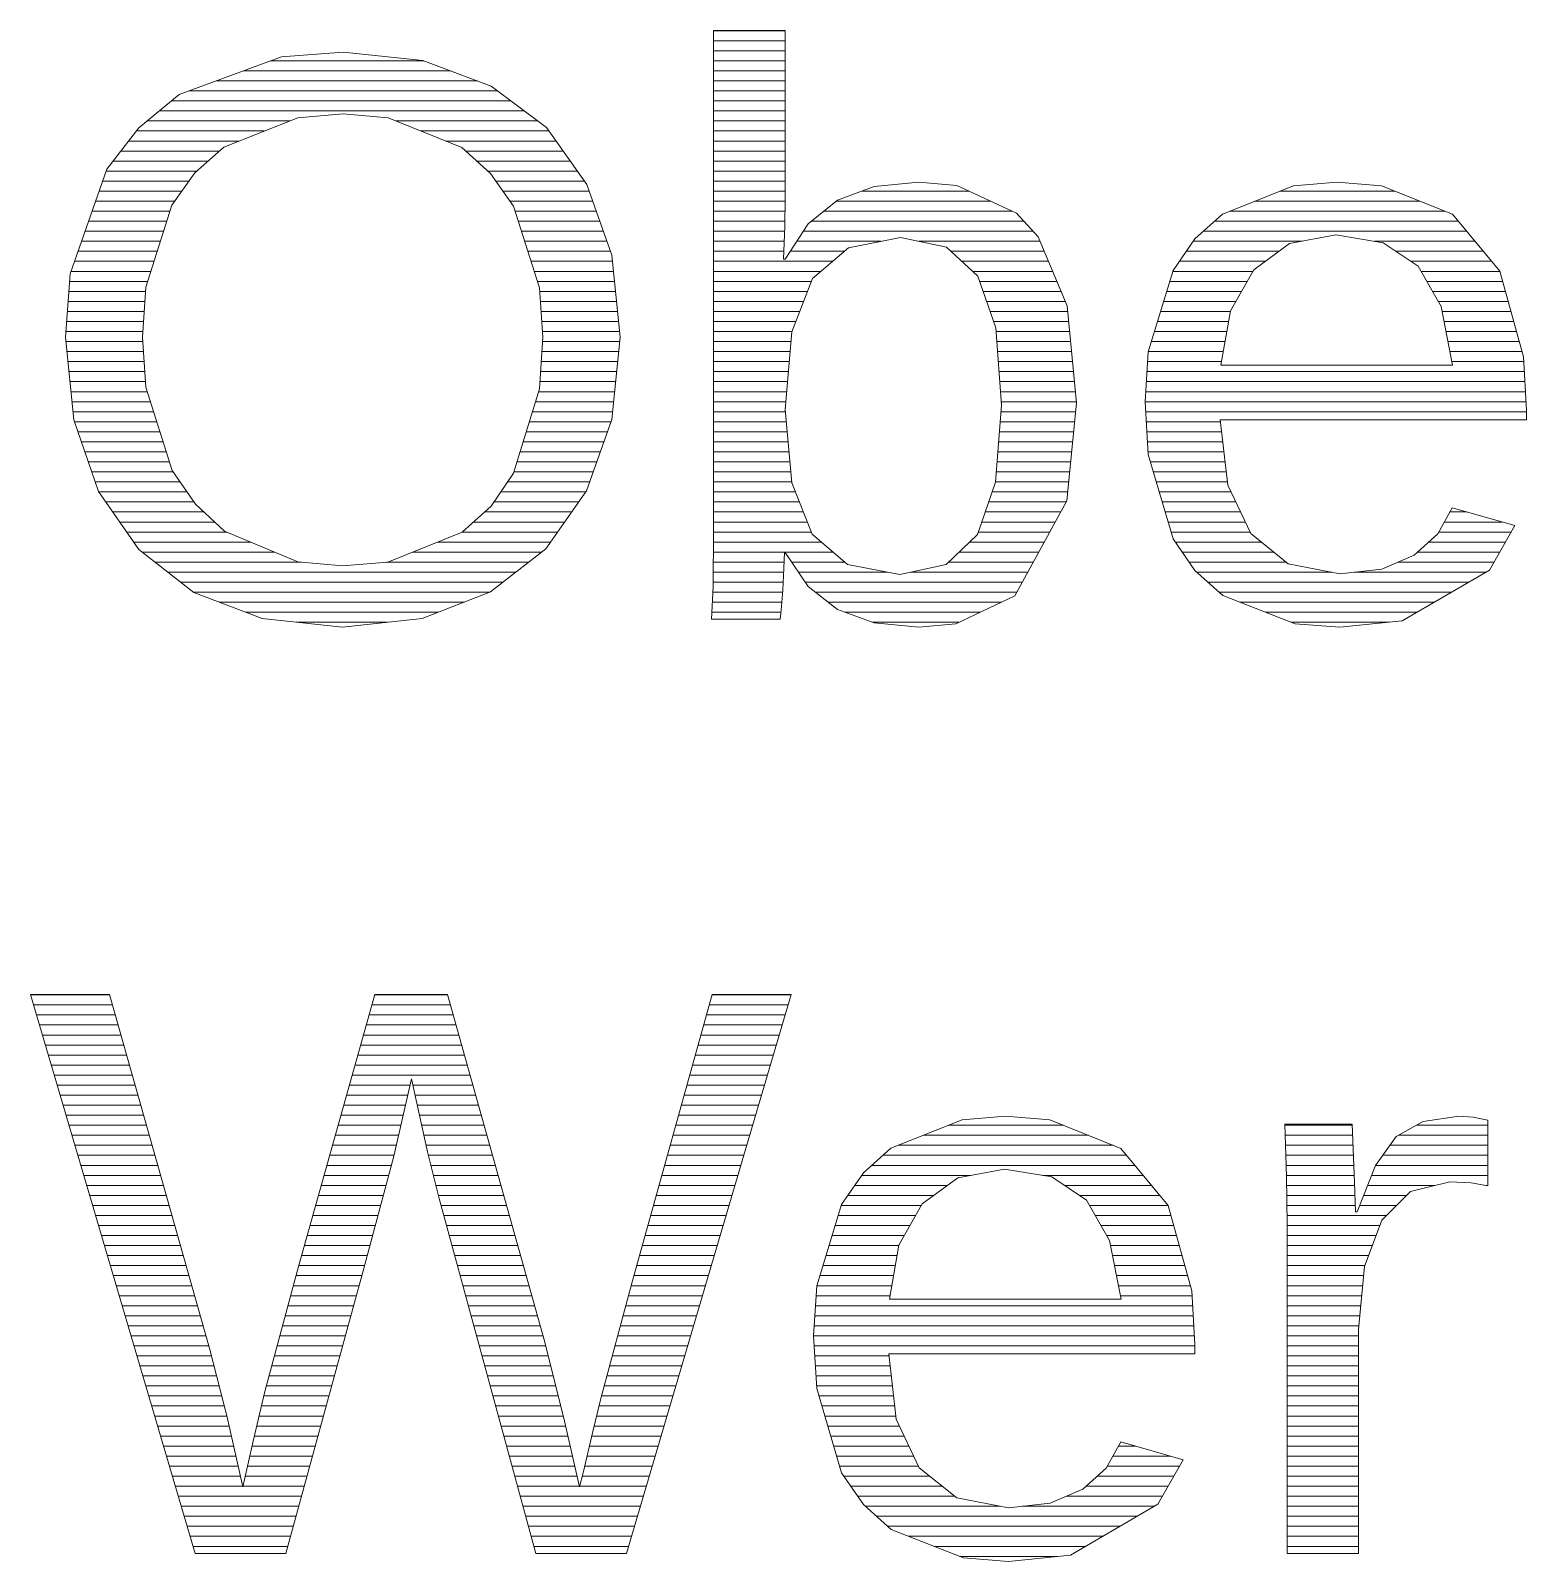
# Model space of a CAD drawing. Header units: millimetres. Extents: x 20 to 410, y 10 to 287.
# Drawn here: x 110.02 to 118.97, y 24.61 to 33.77 of the extents above; entities that cross this region are included whole.
import ezdxf

# ---------------------------------------------------------------- set-up
doc = ezdxf.new("R2010")
doc.units = ezdxf.units.MM
doc.layers.add('TEXT', color=7, linetype='Continuous', lineweight=13)

msp = doc.modelspace()

# ---------------------------------------------------------------- linework, layer by layer
at = {"layer": 'TEXT', "lineweight": 13}
for p, q in [((114.1084, 33.7721), (114.536, 33.7721)), ((114.1084, 33.7121), (114.536, 33.7121)), ((114.1084, 33.6521), (114.536, 33.6521)), ((111.2948, 33.5321), (112.5327, 33.5321)), ((111.4569, 33.5921), (112.3722, 33.5921)), ((114.1084, 33.5921), (114.536, 33.5921)), ((114.1084, 33.5321), (114.536, 33.5321)), ((111.1327, 33.4721), (112.6932, 33.4721)), ((114.1084, 33.4721), (114.536, 33.4721)), ((110.8644, 33.3521), (112.8949, 33.3521)), ((110.9706, 33.4121), (112.8151, 33.4121)), ((114.1084, 33.4121), (114.536, 33.4121)), ((114.1084, 33.3521), (114.536, 33.3521)), ((110.7914, 33.2921), (112.9748, 33.2921)), ((114.1084, 33.2921), (114.536, 33.2921)), ((110.654, 33.1721), (111.4196, 33.1721)), ((110.7184, 33.2321), (111.5713, 33.2321)), ((112.2087, 33.2321), (113.0546, 33.2321)), ((112.3572, 33.1721), (113.1221, 33.1721)), ((114.1084, 33.2321), (114.536, 33.2321)), ((114.1084, 33.1721), (114.536, 33.1721)), ((110.6075, 33.1121), (111.268, 33.1121)), ((112.5057, 33.1121), (113.1648, 33.1121)), ((114.1084, 33.1121), (114.536, 33.1121)), ((110.5145, 32.9921), (111.0822, 32.9921)), ((110.561, 33.0521), (111.1498, 33.0521)), ((112.6252, 33.0521), (113.2075, 33.0521)), ((112.6914, 32.9921), (113.2502, 32.9921)), ((114.1084, 33.0521), (114.536, 33.0521)), ((114.1084, 32.9921), (114.536, 32.9921)), ((110.473, 32.9321), (111.0147, 32.9321)), ((112.7577, 32.9321), (113.2929, 32.9321)), ((114.1084, 32.9321), (114.536, 32.9321)), ((110.431, 32.8121), (110.9254, 32.8121)), ((110.452, 32.8721), (110.968, 32.8721)), ((112.8057, 32.8721), (113.3356, 32.8721)), ((112.8479, 32.8121), (113.3642, 32.8121)), ((114.1084, 32.8721), (114.536, 32.8721)), ((114.1084, 32.8121), (114.536, 32.8121)), ((114.9962, 32.8121), (115.6356, 32.8121)), ((117.4973, 32.8121), (118.1854, 32.8121)), ((110.41, 32.7521), (110.8829, 32.7521)), ((112.89, 32.7521), (113.3854, 32.7521)), ((114.1084, 32.7521), (114.5358, 32.7521)), ((114.8422, 32.7521), (115.7664, 32.7521)), ((117.347, 32.7521), (118.3348, 32.7521)), ((110.368, 32.6321), (110.8357, 32.6321)), ((110.389, 32.6921), (110.8547, 32.6921)), ((112.9203, 32.6921), (113.4065, 32.6921)), ((112.9394, 32.6321), (113.4277, 32.6321)), ((114.1084, 32.6921), (114.5349, 32.6921)), ((114.1084, 32.6321), (114.534, 32.6321)), ((114.6924, 32.6321), (115.9656, 32.6321)), ((114.7673, 32.6921), (115.8972, 32.6921)), ((117.106, 32.6321), (118.5641, 32.6321)), ((117.1966, 32.6921), (118.4841, 32.6921)), ((110.347, 32.5721), (110.8166, 32.5721)), ((112.9585, 32.5721), (113.4488, 32.5721)), ((114.1084, 32.5721), (114.5325, 32.5721)), ((114.6445, 32.5721), (116.0201, 32.5721)), ((117.0394, 32.5721), (118.6139, 32.5721)), ((110.3049, 32.4521), (110.7785, 32.4521)), ((110.3259, 32.5121), (110.7975, 32.5121)), ((112.9776, 32.5121), (113.47, 32.5121)), ((112.9967, 32.4521), (113.4911, 32.4521)), ((114.1084, 32.5121), (114.5302, 32.5121)), ((114.1084, 32.4521), (114.5279, 32.4521)), ((114.5663, 32.4521), (114.8897, 32.4521)), ((114.6054, 32.5121), (115.1086, 32.5121)), ((115.3372, 32.5121), (116.062, 32.5121)), ((115.5294, 32.4521), (116.0871, 32.4521)), ((116.9373, 32.4521), (117.4914, 32.4521)), ((116.9788, 32.5121), (117.6304, 32.5121)), ((118.0623, 32.5121), (118.6637, 32.5121)), ((118.1921, 32.4521), (118.7134, 32.4521)), ((110.2839, 32.3921), (110.7594, 32.3921)), ((113.0159, 32.3921), (113.5028, 32.3921)), ((114.1084, 32.3921), (114.8204, 32.3921)), ((115.5936, 32.3921), (116.1122, 32.3921)), ((116.8957, 32.3921), (117.4093, 32.3921)), ((118.2816, 32.3921), (118.7632, 32.3921)), ((110.2543, 32.2721), (110.7212, 32.2721)), ((110.2629, 32.3321), (110.7403, 32.3321)), ((113.035, 32.3321), (113.5089, 32.3321)), ((113.0541, 32.2721), (113.5149, 32.2721)), ((114.1084, 32.3321), (114.7511, 32.3321)), ((114.1084, 32.2721), (114.6945, 32.2721)), ((115.6579, 32.3321), (116.1372, 32.3321)), ((115.6997, 32.2721), (116.1623, 32.2721)), ((116.8382, 32.2721), (117.3008, 32.2721)), ((116.8565, 32.3321), (117.3348, 32.3321)), ((118.3419, 32.3321), (118.8127, 32.3321)), ((118.376, 32.2721), (118.8293, 32.2721)), ((110.25, 32.2121), (110.7084, 32.2121)), ((113.0679, 32.2121), (113.521, 32.2121)), ((114.1084, 32.2121), (114.6712, 32.2121)), ((115.7205, 32.2121), (116.1874, 32.2121)), ((116.8199, 32.2121), (117.2667, 32.2121)), ((118.4101, 32.2121), (118.8459, 32.2121)), ((110.2413, 32.0921), (110.7005, 32.0921)), ((110.2457, 32.1521), (110.7045, 32.1521)), ((113.0719, 32.1521), (113.527, 32.1521)), ((113.0758, 32.0921), (113.5331, 32.0921)), ((114.1084, 32.1521), (114.648, 32.1521)), ((114.1084, 32.0921), (114.6248, 32.0921)), ((115.7413, 32.1521), (116.2125, 32.1521)), ((115.7621, 32.0921), (116.2267, 32.0921)), ((116.7833, 32.0921), (117.1999, 32.0921)), ((116.8016, 32.1521), (117.2327, 32.1521)), ((118.4442, 32.1521), (118.8625, 32.1521)), ((118.467, 32.0921), (118.8791, 32.0921)), ((110.2326, 31.9721), (110.6927, 31.9721)), ((110.237, 32.0321), (110.6966, 32.0321)), ((113.0798, 32.0321), (113.5391, 32.0321)), ((113.0838, 31.9721), (113.5451, 31.9721)), ((114.1084, 32.0321), (114.6015, 32.0321)), ((114.1084, 31.9721), (114.5783, 31.9721)), ((115.7829, 32.0321), (116.2326, 32.0321)), ((115.7978, 31.9721), (116.2386, 31.9721)), ((116.7466, 31.9721), (117.1791, 31.9721)), ((116.7649, 32.0321), (117.1895, 32.0321)), ((118.4789, 32.0321), (118.8957, 32.0321)), ((118.4908, 31.9721), (118.9123, 31.9721)), ((110.2327, 31.9121), (110.6921, 31.9121)), ((113.0844, 31.9121), (113.546, 31.9121)), ((114.1084, 31.9121), (114.5721, 31.9121)), ((115.8024, 31.9121), (116.2445, 31.9121)), ((116.7283, 31.9121), (117.1687, 31.9121)), ((118.5026, 31.9121), (118.9288, 31.9121)), ((110.2387, 31.8521), (110.6961, 31.8521)), ((110.2446, 31.7921), (110.7001, 31.7921)), ((113.0769, 31.7921), (113.5338, 31.7921)), ((113.0807, 31.8521), (113.5399, 31.8521)), ((114.1084, 31.8521), (114.5668, 31.8521)), ((114.1084, 31.7921), (114.5615, 31.7921)), ((115.8071, 31.8521), (116.2504, 31.8521)), ((115.8117, 31.7921), (116.2564, 31.7921)), ((116.7058, 31.7921), (117.1479, 31.7921)), ((116.71, 31.8521), (117.1583, 31.8521)), ((118.5145, 31.8521), (118.9454, 31.8521)), ((118.5264, 31.7921), (118.9557, 31.7921)), ((110.2506, 31.7321), (110.7041, 31.7321)), ((113.0731, 31.7321), (113.5277, 31.7321)), ((114.1084, 31.7321), (114.5562, 31.7321)), ((115.8164, 31.7321), (116.2623, 31.7321)), ((116.7021, 31.7321), (118.959, 31.7321)), ((110.2566, 31.6721), (110.7081, 31.6721)), ((110.2625, 31.6121), (110.7189, 31.6121)), ((113.0612, 31.6121), (113.5155, 31.6121)), ((113.0693, 31.6721), (113.5216, 31.6721)), ((114.1084, 31.6721), (114.5508, 31.6721)), ((114.1084, 31.6121), (114.5455, 31.6121)), ((115.821, 31.6721), (116.2682, 31.6721)), ((115.8256, 31.6121), (116.2741, 31.6121)), ((116.6947, 31.6121), (118.9656, 31.6121)), ((116.6984, 31.6721), (118.9623, 31.6721)), ((110.2685, 31.5521), (110.7379, 31.5521)), ((113.0428, 31.5521), (113.5093, 31.5521)), ((114.1084, 31.5521), (114.5402, 31.5521)), ((115.8303, 31.5521), (116.2801, 31.5521)), ((116.6909, 31.5521), (118.969, 31.5521)), ((110.2745, 31.4921), (110.757, 31.4921)), ((110.2833, 31.4321), (110.776, 31.4321)), ((113.006, 31.4321), (113.4938, 31.4321)), ((113.0244, 31.4921), (113.5032, 31.4921)), ((114.1084, 31.4921), (114.5373, 31.4921)), ((114.1084, 31.4321), (114.5428, 31.4321)), ((115.8241, 31.4321), (116.2693, 31.4321)), ((115.8287, 31.4921), (116.2753, 31.4921)), ((116.6944, 31.4921), (118.9718, 31.4921)), ((116.6979, 31.4321), (117.1411, 31.4321)), ((110.304, 31.3721), (110.7951, 31.3721)), ((112.9876, 31.3721), (113.4726, 31.3721)), ((114.1084, 31.3721), (114.5482, 31.3721)), ((115.8194, 31.3721), (116.2633, 31.3721)), ((116.7015, 31.3721), (117.1481, 31.3721)), ((110.3246, 31.3121), (110.8141, 31.3121)), ((110.3453, 31.2521), (110.8332, 31.2521)), ((112.9508, 31.2521), (113.4304, 31.2521)), ((112.9692, 31.3121), (113.4515, 31.3121)), ((114.1084, 31.3121), (114.5537, 31.3121)), ((114.1084, 31.2521), (114.5592, 31.2521)), ((115.8101, 31.2521), (116.2512, 31.2521)), ((115.8147, 31.3121), (116.2572, 31.3121)), ((116.705, 31.3121), (117.1551, 31.3121)), ((116.7086, 31.2521), (117.1621, 31.2521)), ((110.366, 31.1921), (110.8522, 31.1921)), ((112.9324, 31.1921), (113.4092, 31.1921)), ((114.1084, 31.1921), (114.5647, 31.1921)), ((115.8054, 31.1921), (116.2452, 31.1921)), ((116.7226, 31.1921), (117.1691, 31.1921)), ((110.3867, 31.1321), (110.8743, 31.1321)), ((110.4074, 31.0721), (110.9157, 31.0721)), ((112.8755, 31.0721), (113.3669, 31.0721)), ((112.914, 31.1321), (113.3881, 31.1321)), ((114.1084, 31.1321), (114.5702, 31.1321)), ((114.1084, 31.0721), (114.5757, 31.0721)), ((115.7961, 31.0721), (116.2331, 31.0721)), ((115.8008, 31.1321), (116.2392, 31.1321)), ((116.7403, 31.1321), (117.1761, 31.1321)), ((116.758, 31.0721), (117.1831, 31.0721)), ((110.4293, 31.0121), (110.9571, 31.0121)), ((112.8343, 31.0121), (113.3435, 31.0121)), ((114.1084, 31.0121), (114.5976, 31.0121)), ((115.7761, 31.0121), (116.2271, 31.0121)), ((116.7757, 31.0121), (117.2046, 31.0121)), ((110.4708, 30.9521), (110.9986, 30.9521)), ((110.5124, 30.8921), (111.0584, 30.8921)), ((112.7372, 30.8921), (113.2593, 30.8921)), ((112.7931, 30.9521), (113.3014, 30.9521)), ((114.1084, 30.9521), (114.6211, 30.9521)), ((114.1084, 30.8921), (114.6447, 30.8921)), ((115.7349, 30.8921), (116.1857, 30.8921)), ((115.7555, 30.9521), (116.2185, 30.9521)), ((116.7934, 30.9521), (117.2328, 30.9521)), ((116.8111, 30.8921), (117.2611, 30.8921)), ((118.5145, 30.8921), (118.6153, 30.8921)), ((110.554, 30.8321), (111.123, 30.8321)), ((112.6712, 30.8321), (113.2172, 30.8321)), ((114.1084, 30.8321), (114.6683, 30.8321)), ((115.7142, 30.8321), (116.1528, 30.8321)), ((116.8288, 30.8321), (117.2893, 30.8321)), ((118.4813, 30.8321), (118.8266, 30.8321)), ((110.5955, 30.7721), (111.1955, 30.7721)), ((110.6371, 30.7121), (111.3385, 30.7121)), ((112.4569, 30.7121), (113.133, 30.7121)), ((112.6052, 30.7721), (113.1751, 30.7721)), ((114.1077, 30.7121), (114.752, 30.7121)), ((114.1083, 30.7721), (114.6918, 30.7721)), ((115.6414, 30.7121), (116.0872, 30.7121)), ((115.6936, 30.7721), (116.12, 30.7721)), ((116.8465, 30.7721), (117.3176, 30.7721)), ((116.872, 30.7121), (117.3852, 30.7121)), ((118.3877, 30.7121), (118.8466, 30.7121)), ((118.4481, 30.7721), (118.8808, 30.7721)), ((110.6875, 30.6521), (111.4815, 30.6521)), ((112.3074, 30.6521), (113.0801, 30.6521)), ((114.1071, 30.6521), (114.8224, 30.6521)), ((115.5782, 30.6521), (116.0544, 30.6521)), ((116.913, 30.6521), (117.4602, 30.6521)), ((118.3209, 30.6521), (118.8124, 30.6521)), ((110.7648, 30.5921), (111.6377, 30.5921)), ((110.8421, 30.5321), (112.9255, 30.5321)), ((112.1512, 30.5921), (113.0028, 30.5921)), ((114.1059, 30.5321), (114.5277, 30.5321)), ((114.1065, 30.5921), (114.53, 30.5921)), ((114.5749, 30.5921), (114.8929, 30.5921)), ((114.616, 30.5321), (115.149, 30.5321)), ((115.2873, 30.5321), (115.9888, 30.5321)), ((115.5151, 30.5921), (116.0216, 30.5921)), ((116.9541, 30.5921), (117.5352, 30.5921)), ((116.9992, 30.5321), (117.8073, 30.5321)), ((117.9409, 30.5321), (118.7299, 30.5321)), ((118.203, 30.5921), (118.7782, 30.5921)), ((110.9193, 30.4721), (112.8482, 30.4721)), ((114.1052, 30.4721), (114.5243, 30.4721)), ((114.6572, 30.4721), (115.9559, 30.4721)), ((117.0662, 30.4721), (118.6267, 30.4721)), ((110.9966, 30.4121), (112.7694, 30.4121)), ((111.1518, 30.3521), (112.6144, 30.3521)), ((114.1001, 30.3521), (114.5167, 30.3521)), ((114.1032, 30.4121), (114.5208, 30.4121)), ((114.7181, 30.4121), (115.9231, 30.4121)), ((114.7942, 30.3521), (115.8294, 30.3521)), ((117.1332, 30.4121), (118.5235, 30.4121)), ((117.2592, 30.3521), (118.4203, 30.3521)), ((111.3084, 30.2921), (112.4594, 30.2921)), ((111.6112, 30.2321), (112.1576, 30.2321)), ((114.0969, 30.2921), (114.5119, 30.2921)), ((114.8934, 30.2921), (115.7029, 30.2921)), ((115.0587, 30.2321), (115.5763, 30.2321)), ((117.4125, 30.2921), (118.317, 30.2921)), ((117.5657, 30.2321), (118.1492, 30.2321)), ((110.0219, 28.0021), (110.4943, 28.0021)), ((110.0396, 27.9421), (110.5113, 27.9421)), ((112.0645, 27.9421), (112.5337, 27.9421)), ((112.0813, 28.0021), (112.517, 28.0021)), ((114.082, 27.9421), (114.5534, 27.9421)), ((114.0987, 28.0021), (114.5711, 28.0021)), ((110.0572, 27.8821), (110.5282, 27.8821)), ((112.0476, 27.8821), (112.5505, 27.8821)), ((114.0653, 27.8821), (114.5357, 27.8821)), ((110.0749, 27.8221), (110.5452, 27.8221)), ((110.0926, 27.7621), (110.5622, 27.7621)), ((112.014, 27.7621), (112.584, 27.7621)), ((112.0308, 27.8221), (112.5672, 27.8221)), ((114.032, 27.7621), (114.5004, 27.7621)), ((114.0487, 27.8221), (114.5181, 27.8221)), ((110.1103, 27.7021), (110.5792, 27.7021)), ((111.9971, 27.7021), (112.6007, 27.7021)), ((114.0153, 27.7021), (114.4827, 27.7021)), ((110.1279, 27.6421), (110.5961, 27.6421)), ((110.1456, 27.5821), (110.6131, 27.5821)), ((111.9634, 27.5821), (112.6342, 27.5821)), ((111.9803, 27.6421), (112.6175, 27.6421)), ((113.9819, 27.5821), (114.4474, 27.5821)), ((113.9986, 27.6421), (114.465, 27.6421)), ((110.1633, 27.5221), (110.6301, 27.5221)), ((111.9466, 27.5221), (112.651, 27.5221)), ((113.9653, 27.5221), (114.4297, 27.5221)), ((110.181, 27.4621), (110.647, 27.4621)), ((110.1986, 27.4021), (110.664, 27.4021)), ((111.9129, 27.4021), (112.2781, 27.4021)), ((111.9298, 27.4621), (112.2916, 27.4621)), ((112.3081, 27.4621), (112.6677, 27.4621)), ((112.3213, 27.4021), (112.6845, 27.4021)), ((113.9319, 27.4021), (114.3943, 27.4021)), ((113.9486, 27.4621), (114.412, 27.4621)), ((110.2163, 27.3421), (110.681, 27.3421)), ((111.8961, 27.3421), (112.2646, 27.3421)), ((112.3345, 27.3421), (112.7013, 27.3421)), ((113.9152, 27.3421), (114.3767, 27.3421)), ((110.234, 27.2821), (110.6979, 27.2821)), ((110.2517, 27.2221), (110.7149, 27.2221)), ((111.8624, 27.2221), (112.2374, 27.2221)), ((111.8792, 27.2821), (112.2511, 27.2821)), ((112.3478, 27.2821), (112.718, 27.2821)), ((112.361, 27.2221), (112.7348, 27.2221)), ((113.8819, 27.2221), (114.3413, 27.2221)), ((113.8986, 27.2821), (114.359, 27.2821)), ((115.5134, 27.2221), (116.2015, 27.2221)), ((117.5266, 27.2221), (117.9299, 27.2221)), ((118.3124, 27.2221), (118.7416, 27.2221)), ((110.2693, 27.1621), (110.7319, 27.1621)), ((111.8455, 27.1621), (112.2236, 27.1621)), ((112.3742, 27.1621), (112.7515, 27.1621)), ((113.8652, 27.1621), (114.3237, 27.1621)), ((115.363, 27.1621), (116.3508, 27.1621)), ((117.5286, 27.1621), (117.9324, 27.1621)), ((118.2069, 27.1621), (118.7416, 27.1621)), ((110.287, 27.1021), (110.7488, 27.1021)), ((110.3047, 27.0421), (110.7658, 27.0421)), ((111.8119, 27.0421), (112.196, 27.0421)), ((111.8287, 27.1021), (112.2098, 27.1021)), ((112.3875, 27.1021), (112.7683, 27.1021)), ((112.4013, 27.0421), (112.785, 27.0421)), ((113.8319, 27.0421), (114.2883, 27.0421)), ((113.8485, 27.1021), (114.306, 27.1021)), ((115.122, 27.0421), (116.5801, 27.0421)), ((115.2127, 27.1021), (116.5002, 27.1021)), ((117.5307, 27.1021), (117.9348, 27.1021)), ((117.5328, 27.0421), (117.9373, 27.0421)), ((118.1121, 27.0421), (118.7416, 27.0421)), ((118.1555, 27.1021), (118.7416, 27.1021)), ((110.3224, 26.9821), (110.7828, 26.9821)), ((111.795, 26.9821), (112.1802, 26.9821)), ((112.4165, 26.9821), (112.8018, 26.9821)), ((113.8152, 26.9821), (114.2706, 26.9821)), ((115.0555, 26.9821), (116.6299, 26.9821)), ((117.5349, 26.9821), (117.9397, 26.9821)), ((118.0687, 26.9821), (118.7416, 26.9821)), ((110.34, 26.9221), (110.7997, 26.9221)), ((110.3577, 26.8621), (110.8167, 26.8621)), ((111.7613, 26.8621), (112.1482, 26.8621)), ((111.7782, 26.9221), (112.1642, 26.9221)), ((112.4316, 26.9221), (112.8185, 26.9221)), ((112.4467, 26.8621), (112.8353, 26.8621)), ((113.7818, 26.8621), (114.2353, 26.8621)), ((113.7985, 26.9221), (114.253, 26.9221)), ((114.9533, 26.8621), (115.5075, 26.8621)), ((114.9948, 26.9221), (115.6465, 26.9221)), ((116.0783, 26.9221), (116.6797, 26.9221)), ((116.2081, 26.8621), (116.7295, 26.8621)), ((117.5369, 26.9221), (117.9422, 26.9221)), ((117.5379, 26.8621), (117.9444, 26.8621)), ((118.021, 26.8621), (118.4246, 26.8621)), ((118.0447, 26.9221), (118.7416, 26.9221)), ((118.7319, 26.8621), (118.7416, 26.8621)), ((110.3754, 26.8021), (110.8337, 26.8021)), ((111.7445, 26.8021), (112.1322, 26.8021)), ((112.4618, 26.8021), (112.852, 26.8021)), ((113.7651, 26.8021), (114.2176, 26.8021)), ((114.9118, 26.8021), (115.4253, 26.8021)), ((116.2977, 26.8021), (116.7793, 26.8021)), ((117.5386, 26.8021), (117.946, 26.8021)), ((117.9973, 26.8021), (118.2548, 26.8021)), ((110.3931, 26.7421), (110.8506, 26.7421)), ((110.4107, 26.6821), (110.8676, 26.6821)), ((111.7108, 26.6821), (112.1002, 26.6821)), ((111.7277, 26.7421), (112.1162, 26.7421)), ((112.4778, 26.7421), (112.8688, 26.7421)), ((112.4941, 26.6821), (112.8855, 26.6821)), ((113.7318, 26.6821), (114.1823, 26.6821)), ((113.7485, 26.7421), (114.1999, 26.7421)), ((114.8543, 26.6821), (115.3168, 26.6821)), ((114.8726, 26.7421), (115.3509, 26.7421)), ((116.358, 26.7421), (116.8287, 26.7421)), ((116.3921, 26.6821), (116.8453, 26.6821)), ((117.5394, 26.7421), (117.9476, 26.7421)), ((117.5401, 26.6821), (118.135, 26.6821)), ((117.9736, 26.7421), (118.1949, 26.7421)), ((110.4284, 26.6221), (110.8846, 26.6221)), ((111.694, 26.6221), (112.0842, 26.6221)), ((112.5105, 26.6221), (112.9023, 26.6221)), ((113.7151, 26.6221), (114.1646, 26.6221)), ((114.836, 26.6221), (115.2828, 26.6221)), ((116.4262, 26.6221), (116.8619, 26.6221)), ((117.5408, 26.6221), (118.0952, 26.6221)), ((110.4461, 26.5621), (110.9015, 26.5621)), ((110.4638, 26.5021), (110.9185, 26.5021)), ((111.6603, 26.5021), (112.0522, 26.5021)), ((111.6771, 26.5621), (112.0682, 26.5621)), ((112.5268, 26.5621), (112.919, 26.5621)), ((112.5432, 26.5021), (112.9358, 26.5021)), ((113.6818, 26.5021), (114.1292, 26.5021)), ((113.6984, 26.5621), (114.1469, 26.5621)), ((114.7993, 26.5021), (115.216, 26.5021)), ((114.8176, 26.5621), (115.2487, 26.5621)), ((116.4603, 26.5621), (116.8785, 26.5621)), ((116.4831, 26.5021), (116.8951, 26.5021)), ((117.5408, 26.5621), (118.0726, 26.5621)), ((117.5408, 26.5021), (118.05, 26.5021)), ((110.4814, 26.4421), (110.9355, 26.4421)), ((111.6435, 26.4421), (112.0363, 26.4421)), ((112.5595, 26.4421), (112.9525, 26.4421)), ((113.6651, 26.4421), (114.1116, 26.4421)), ((114.781, 26.4421), (115.2056, 26.4421)), ((116.495, 26.4421), (116.9117, 26.4421)), ((117.5408, 26.4421), (118.0274, 26.4421)), ((110.4991, 26.3821), (110.9525, 26.3821)), ((110.5168, 26.3221), (110.9694, 26.3221)), ((111.6103, 26.3221), (112.004, 26.3221)), ((111.6266, 26.3821), (112.0203, 26.3821)), ((112.5759, 26.3821), (112.9693, 26.3821)), ((112.5922, 26.3221), (112.986, 26.3221)), ((113.6317, 26.3221), (114.0762, 26.3221)), ((113.6484, 26.3821), (114.0939, 26.3821)), ((114.7444, 26.3221), (115.1848, 26.3221)), ((114.7627, 26.3821), (115.1952, 26.3821)), ((116.5068, 26.3821), (116.9283, 26.3821)), ((116.5187, 26.3221), (116.9449, 26.3221)), ((117.5408, 26.3821), (118.0048, 26.3821)), ((117.5408, 26.3221), (117.9976, 26.3221)), ((110.5345, 26.2621), (110.9864, 26.2621)), ((110.5521, 26.2021), (111.0034, 26.2021)), ((111.5779, 26.2021), (111.9711, 26.2021)), ((111.5941, 26.2621), (111.9876, 26.2621)), ((112.6085, 26.2621), (113.0028, 26.2621)), ((112.6249, 26.2021), (113.0195, 26.2021)), ((113.5989, 26.2021), (114.0409, 26.2021)), ((113.6152, 26.2621), (114.0585, 26.2621)), ((114.7219, 26.2021), (115.164, 26.2021)), ((114.726, 26.2621), (115.1744, 26.2621)), ((116.5306, 26.2621), (116.9615, 26.2621)), ((116.5424, 26.2021), (116.9717, 26.2021)), ((117.5408, 26.2621), (117.992, 26.2621)), ((117.5408, 26.2021), (117.9865, 26.2021)), ((110.5698, 26.1421), (111.0203, 26.1421)), ((111.5616, 26.1421), (111.9546, 26.1421)), ((112.6412, 26.1421), (113.0363, 26.1421)), ((113.5827, 26.1421), (114.0232, 26.1421)), ((114.7182, 26.1421), (116.9751, 26.1421)), ((117.5408, 26.1421), (117.9809, 26.1421)), ((110.5875, 26.0821), (111.0373, 26.0821)), ((110.6052, 26.0221), (111.0543, 26.0221)), ((111.5292, 26.0221), (111.9217, 26.0221)), ((111.5454, 26.0821), (111.9382, 26.0821)), ((112.6576, 26.0821), (113.053, 26.0821)), ((112.6739, 26.0221), (113.0698, 26.0221)), ((113.5502, 26.0221), (113.9878, 26.0221)), ((113.5665, 26.0821), (114.0055, 26.0821)), ((114.7107, 26.0221), (116.9817, 26.0221)), ((114.7144, 26.0821), (116.9784, 26.0821)), ((117.5408, 26.0821), (117.9754, 26.0821)), ((117.5408, 26.0221), (117.9698, 26.0221)), ((110.6228, 25.9621), (111.0712, 25.9621)), ((111.5129, 25.9621), (111.9053, 25.9621)), ((112.6903, 25.9621), (113.0865, 25.9621)), ((113.534, 25.9621), (113.9702, 25.9621)), ((114.707, 25.9621), (116.985, 25.9621)), ((117.5408, 25.9621), (117.9677, 25.9621)), ((110.6405, 25.9021), (111.0882, 25.9021)), ((110.6582, 25.8421), (111.104, 25.8421)), ((111.4805, 25.8421), (111.8723, 25.8421)), ((111.4967, 25.9021), (111.8888, 25.9021)), ((112.7066, 25.9021), (113.1027, 25.9021)), ((112.723, 25.8421), (113.1178, 25.8421)), ((113.5015, 25.8421), (113.9348, 25.8421)), ((113.5178, 25.9021), (113.9525, 25.9021)), ((114.7104, 25.9021), (116.9878, 25.9021)), ((114.714, 25.8421), (115.1572, 25.8421)), ((117.5408, 25.9021), (117.9677, 25.9021)), ((117.5408, 25.8421), (117.9677, 25.8421)), ((110.6758, 25.7821), (111.1192, 25.7821)), ((111.4642, 25.7821), (111.8559, 25.7821)), ((112.7393, 25.7821), (113.1329, 25.7821)), ((113.4853, 25.7821), (113.9171, 25.7821)), ((114.7175, 25.7821), (115.1642, 25.7821)), ((117.5408, 25.7821), (117.9677, 25.7821)), ((110.6935, 25.7221), (111.1344, 25.7221)), ((110.7112, 25.6621), (111.1496, 25.6621)), ((111.4318, 25.6621), (111.8229, 25.6621)), ((111.448, 25.7221), (111.8394, 25.7221)), ((112.7557, 25.7221), (113.148, 25.7221)), ((112.772, 25.6621), (113.1632, 25.6621)), ((113.4528, 25.6621), (113.8818, 25.6621)), ((113.4691, 25.7221), (113.8995, 25.7221)), ((114.7211, 25.7221), (115.1712, 25.7221)), ((114.7246, 25.6621), (115.1782, 25.6621)), ((117.5408, 25.7221), (117.9677, 25.7221)), ((117.5408, 25.6621), (117.9677, 25.6621)), ((110.7289, 25.6021), (111.1647, 25.6021)), ((111.4164, 25.6021), (111.8065, 25.6021)), ((112.7884, 25.6021), (113.1783, 25.6021)), ((113.4366, 25.6021), (113.8641, 25.6021)), ((114.7387, 25.6021), (115.1852, 25.6021)), ((117.5408, 25.6021), (117.9677, 25.6021)), ((110.7465, 25.5421), (111.1799, 25.5421)), ((110.7642, 25.4821), (111.1951, 25.4821)), ((111.3881, 25.4821), (111.7736, 25.4821)), ((111.4023, 25.5421), (111.79, 25.5421)), ((112.8047, 25.5421), (113.1934, 25.5421)), ((112.821, 25.4821), (113.2085, 25.4821)), ((113.4078, 25.4821), (113.8288, 25.4821)), ((113.4219, 25.5421), (113.8464, 25.5421)), ((114.7564, 25.5421), (115.1922, 25.5421)), ((114.7741, 25.4821), (115.1992, 25.4821)), ((117.5408, 25.5421), (117.9677, 25.5421)), ((117.5408, 25.4821), (117.9677, 25.4821)), ((110.7819, 25.4221), (111.2089, 25.4221)), ((111.3739, 25.4221), (111.7571, 25.4221)), ((112.8374, 25.4221), (113.2229, 25.4221)), ((113.3937, 25.4221), (113.8111, 25.4221)), ((114.7918, 25.4221), (115.2206, 25.4221)), ((117.5408, 25.4221), (117.9677, 25.4221)), ((110.7996, 25.3621), (111.2225, 25.3621)), ((110.8172, 25.3021), (111.2361, 25.3021)), ((111.3459, 25.3021), (111.7242, 25.3021)), ((111.3597, 25.3621), (111.7406, 25.3621)), ((112.8537, 25.3621), (113.2367, 25.3621)), ((112.8701, 25.3021), (113.2505, 25.3021)), ((113.3655, 25.3021), (113.7757, 25.3021)), ((113.3796, 25.3621), (113.7934, 25.3621)), ((114.8095, 25.3621), (115.2489, 25.3621)), ((114.8272, 25.3021), (115.2771, 25.3021)), ((116.5306, 25.3021), (116.6314, 25.3021)), ((117.5408, 25.3621), (117.9677, 25.3621)), ((117.5408, 25.3021), (117.9677, 25.3021)), ((110.8349, 25.2421), (111.2497, 25.2421)), ((111.3324, 25.2421), (111.7077, 25.2421)), ((112.8864, 25.2421), (113.2642, 25.2421)), ((113.3513, 25.2421), (113.7581, 25.2421)), ((114.8449, 25.2421), (115.3054, 25.2421)), ((116.4974, 25.2421), (116.8427, 25.2421)), ((117.5408, 25.2421), (117.9677, 25.2421)), ((110.8526, 25.1821), (111.2633, 25.1821)), ((110.8703, 25.1221), (111.2769, 25.1221)), ((111.3055, 25.1221), (111.6748, 25.1221)), ((111.3189, 25.1821), (111.6912, 25.1821)), ((112.9028, 25.1821), (113.278, 25.1821)), ((112.9191, 25.1221), (113.2918, 25.1221)), ((113.3226, 25.1221), (113.7227, 25.1221)), ((113.3372, 25.1821), (113.7404, 25.1821)), ((114.8626, 25.1821), (115.3337, 25.1821)), ((114.888, 25.1221), (115.4013, 25.1221)), ((116.4037, 25.1221), (116.8626, 25.1221)), ((116.4642, 25.1821), (116.8968, 25.1821)), ((117.5408, 25.1821), (117.9677, 25.1821)), ((117.5408, 25.1221), (117.9677, 25.1221)), ((110.8879, 25.0621), (111.2905, 25.0621)), ((111.292, 25.0621), (111.6583, 25.0621)), ((112.9355, 25.0621), (113.3055, 25.0621)), ((113.3072, 25.0621), (113.7051, 25.0621)), ((114.9291, 25.0621), (115.4763, 25.0621)), ((116.337, 25.0621), (116.8284, 25.0621)), ((117.5408, 25.0621), (117.9677, 25.0621)), ((110.9056, 25.0021), (111.6418, 25.0021)), ((110.9233, 24.9421), (111.6254, 24.9421)), ((112.9518, 25.0021), (113.6874, 25.0021)), ((112.9682, 24.9421), (113.6697, 24.9421)), ((114.9701, 25.0021), (115.5513, 25.0021)), ((115.0153, 24.9421), (115.8233, 24.9421)), ((115.957, 24.9421), (116.746, 24.9421)), ((116.219, 25.0021), (116.7942, 25.0021)), ((117.5408, 25.0021), (117.9677, 25.0021)), ((117.5408, 24.9421), (117.9677, 24.9421)), ((110.941, 24.8821), (111.6089, 24.8821)), ((112.9845, 24.8821), (113.652, 24.8821)), ((115.0823, 24.8821), (116.6428, 24.8821)), ((117.5408, 24.8821), (117.9677, 24.8821)), ((110.9586, 24.8221), (111.5925, 24.8221)), ((110.9763, 24.7621), (111.576, 24.7621)), ((113.0009, 24.8221), (113.6344, 24.8221)), ((113.0172, 24.7621), (113.6167, 24.7621)), ((115.1493, 24.8221), (116.5395, 24.8221)), ((115.2752, 24.7621), (116.4363, 24.7621)), ((117.5408, 24.8221), (117.9677, 24.8221)), ((117.5408, 24.7621), (117.9677, 24.7621)), ((110.994, 24.7021), (111.5595, 24.7021)), ((113.0335, 24.7021), (113.599, 24.7021)), ((115.4285, 24.7021), (116.3331, 24.7021)), ((115.5818, 24.6421), (116.1653, 24.6421)), ((117.5408, 24.7021), (117.9677, 24.7021))]:
    msp.add_line(p, q, dxfattribs=at)
for points in [[(114.529, 30.5557), (114.5216, 30.4239), (114.5134, 30.3053), (114.5072, 30.25), (114.0947, 30.25), (114.105, 30.4465), (114.1084, 30.7794), (114.1084, 33.7728), (114.536, 33.7728), (114.536, 32.7687), (114.5336, 32.6008), (114.5262, 32.4056), (114.536, 32.4056), (114.6739, 32.6173), (114.8505, 32.7588), (115.0698, 32.8391), (115.3358, 32.8659), (115.5631, 32.8454), (115.9209, 32.6813), (116.0513, 32.5378), (116.2234, 32.1261), (116.2807, 31.5458), (116.2217, 30.9579), (115.9116, 30.3911), (115.5573, 30.2231), (115.3358, 30.2021), (115.0687, 30.2285), (114.8505, 30.3077), (114.675, 30.4462), (114.536, 30.6488), (114.5315, 30.6488), (114.529, 30.5557)], [(110.2793, 31.4436), (110.2301, 31.9377), (110.2576, 32.3169), (110.4771, 32.9439), (110.6692, 33.1917), (110.9102, 33.3898), (111.5217, 33.6161), (111.892, 33.6444), (112.3685, 33.5935), (112.7769, 33.4409), (113.1079, 33.1921), (113.3504, 32.8515), (113.4991, 32.4297), (113.5486, 31.9377), (113.4985, 31.4455), (113.3481, 31.0187), (113.1039, 30.6706), (112.7724, 30.4133), (112.3633, 30.2549), (111.8867, 30.2021), (111.4071, 30.2544), (110.998, 30.411), (110.6684, 30.667), (110.4269, 31.0156), (110.2793, 31.4436)], [(110.71, 32.2368), (110.6904, 31.9377), (110.7102, 31.6395), (110.8686, 31.1405), (111.0072, 30.9397), (111.1812, 30.7782), (111.621, 30.5936), (111.8867, 30.5705), (112.1596, 30.5928), (112.6043, 30.7713), (112.7762, 30.9275), (112.9117, 31.1248), (113.0667, 31.6299), (113.086, 31.9377), (113.0665, 32.2331), (112.9104, 32.723), (112.7739, 32.9175), (112.6017, 33.0734), (112.1608, 33.2515), (111.892, 33.2738), (111.6209, 33.2518), (111.1765, 33.0759), (111.0034, 32.9221), (110.8665, 32.729), (110.71, 32.2368)], [(118.9027, 30.8105), (118.7509, 30.5444), (118.2276, 30.2402), (117.856, 30.2021), (117.5882, 30.2234), (117.1545, 30.3931), (116.9886, 30.5417), (116.8583, 30.7321), (116.7095, 31.2368), (116.6909, 31.5511), (116.7095, 31.8505), (116.8583, 32.3381), (116.9886, 32.5264), (117.1534, 32.6749), (117.5788, 32.8447), (117.8393, 32.8659), (118.1047, 32.8446), (118.5294, 32.6739), (118.8125, 32.3327), (118.9541, 31.8209), (118.9718, 31.501), (118.9718, 31.444), (117.1398, 31.444), (117.1853, 31.053), (117.322, 30.7627), (117.5471, 30.5827), (117.856, 30.5227), (118.1063, 30.5506), (118.3011, 30.6343), (118.4418, 30.7608), (118.5282, 30.9169), (118.9027, 30.8105)], [(114.697, 30.7589), (114.9092, 30.5783), (115.2219, 30.5181), (115.4999, 30.5777), (115.6883, 30.7566), (115.7959, 31.0697), (115.8318, 31.5321), (115.7961, 31.9941), (115.689, 32.3031), (115.5024, 32.4774), (115.2265, 32.5355), (114.9147, 32.4738), (114.7008, 32.2886), (114.5772, 31.9694), (114.536, 31.5055), (114.5763, 31.0663), (114.697, 30.7589)], [(118.5305, 31.7714), (118.461, 32.1227), (118.3239, 32.3638), (118.1156, 32.5034), (117.8325, 32.5499), (117.5541, 32.4979), (117.3403, 32.3418), (117.2005, 32.0955), (117.1443, 31.7714), (118.5305, 31.7714)], [(111.548, 24.66), (111.0064, 24.66), (110.0213, 28.0043), (110.4937, 28.0043), (111.0945, 25.8798), (111.1969, 25.4752), (111.2912, 25.0588), (111.3526, 25.3318), (111.4226, 25.6284), (111.6251, 26.3766), (112.0819, 28.0043), (112.5164, 28.0043), (113.0974, 25.9231), (113.2161, 25.4518), (113.3063, 25.0588), (113.3276, 25.1416), (113.3861, 25.3895), (113.4324, 25.5866), (113.6192, 26.2773), (114.0993, 28.0043), (114.5717, 28.0043), (113.5866, 24.66), (113.045, 24.66), (112.4663, 26.7845), (112.3962, 27.0626), (112.2999, 27.4992), (112.2429, 27.2461), (112.1951, 27.0381), (112.012, 26.3513), (111.548, 24.66)], [(116.5443, 25.3269), (116.9187, 25.2205), (116.767, 24.9544), (116.2437, 24.6502), (115.8721, 24.6121), (115.6042, 24.6334), (115.1705, 24.8031), (115.0047, 24.9517), (114.8744, 25.1421), (114.7255, 25.6468), (114.7069, 25.9611), (114.7255, 26.2605), (114.8744, 26.7481), (115.0047, 26.9364), (115.1695, 27.0849), (115.5948, 27.2547), (115.8554, 27.2759), (116.1208, 27.2546), (116.5455, 27.0839), (116.8286, 26.7427), (116.9702, 26.2309), (116.9878, 25.911), (116.9878, 25.854), (115.1558, 25.854), (115.2014, 25.463), (115.3381, 25.1727), (115.5631, 24.9927), (115.8721, 24.9327), (116.1223, 24.9606), (116.3172, 25.0443), (116.4579, 25.1708), (116.5443, 25.3269)], [(117.9586, 26.7039), (118.0681, 26.9814), (118.1933, 27.1544), (118.3535, 27.2455), (118.5685, 27.2759), (118.6543, 27.27), (118.7416, 27.2523), (118.7416, 26.8604), (118.6421, 26.8781), (118.5138, 26.884), (118.2793, 26.8266), (118.1074, 26.6546), (118.0026, 26.3764), (117.9677, 25.9991), (117.9677, 24.66), (117.5408, 24.66), (117.5408, 26.6303), (117.5372, 26.9149), (117.5264, 27.228), (117.9297, 27.228), (117.9439, 26.8786), (117.9487, 26.7039), (117.9586, 26.7039)], [(115.1604, 26.1814), (116.5465, 26.1814), (116.4771, 26.5327), (116.34, 26.7738), (116.1316, 26.9134), (115.8485, 26.9599), (115.5701, 26.9079), (115.3563, 26.7518), (115.2166, 26.5055), (115.1604, 26.1814)]]:
    msp.add_lwpolyline(points, close=True, dxfattribs=at)

doc.saveas('drawing.dxf')
